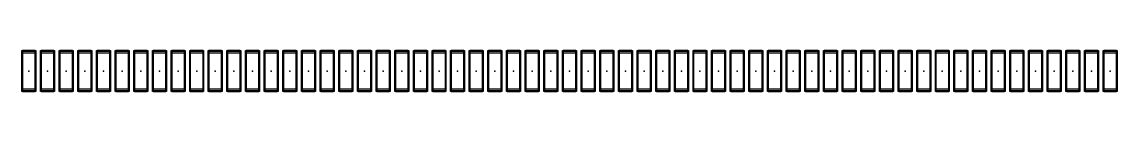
# Model space of a CAD drawing. Header units: millimetres. Extents: x -962357 to -591296, y -223672 to 59420.
# Drawn here: x -842470 to -818970, y -192871 to -191996 of the extents above; entities that cross this region are included whole.
import ezdxf

# ---------------------------------------------------------------- set-up
doc = ezdxf.new("R2010")
doc.units = ezdxf.units.MM
doc.layers.add('A11_ALU.SOLID SHEET', color=2, linetype='Continuous')

# ---------------------------------------------------------------- blocks, each defined once
blk = doc.blocks.new('*U426')
for p, q in [((-387.8, 44650), (-387.8, 44950)), ((387.5, 44950), (387.5, 44650)), ((-387.8, 44250), (-387.8, 44550)), ((387.5, 44550), (387.5, 44250)), ((-387.8, 43850), (-387.8, 44150)), ((387.5, 44150), (387.5, 43850)), ((-387.8, 43450), (-387.8, 43750)), ((387.5, 43750), (387.5, 43450)), ((-387.8, 43050), (-387.8, 43350)), ((387.5, 43350), (387.5, 43050)), ((-387.8, 42650), (-387.8, 42950)), ((387.5, 42950), (387.5, 42650)), ((-387.8, 42250), (-387.8, 42550)), ((387.5, 42550), (387.5, 42250)), ((-387.8, 41850), (-387.8, 42150)), ((387.5, 42150), (387.5, 41850)), ((-387.8, 41450), (-387.8, 41750)), ((387.5, 41750), (387.5, 41450)), ((-387.8, 41050), (-387.8, 41350)), ((387.5, 41350), (387.5, 41050)), ((-387.8, 40650), (-387.8, 40950)), ((387.5, 40950), (387.5, 40650)), ((-387.8, 40250), (-387.8, 40550)), ((387.5, 40550), (387.5, 40250)), ((-387.8, 39850), (-387.8, 40150)), ((387.5, 40150), (387.5, 39850)), ((-387.8, 39450), (-387.8, 39750)), ((387.5, 39750), (387.5, 39450)), ((-387.8, 39050), (-387.8, 39350)), ((387.5, 39350), (387.5, 39050)), ((-387.8, 38650), (-387.8, 38950)), ((387.5, 38950), (387.5, 38650)), ((-387.8, 38250), (-387.8, 38550)), ((387.5, 38550), (387.5, 38250)), ((-387.8, 37850), (-387.8, 38150)), ((387.5, 38150), (387.5, 37850)), ((-387.8, 37450), (-387.8, 37750)), ((387.5, 37750), (387.5, 37450)), ((-387.8, 37050), (-387.8, 37350)), ((387.5, 37350), (387.5, 37050)), ((-387.8, 36650), (-387.8, 36950)), ((387.5, 36950), (387.5, 36650)), ((-387.8, 36250), (-387.8, 36550)), ((387.5, 36550), (387.5, 36250)), ((-387.8, 35850), (-387.8, 36150)), ((387.5, 36150), (387.5, 35850)), ((-387.8, 35450), (-387.8, 35750)), ((387.5, 35750), (387.5, 35450)), ((-387.8, 35050), (-387.8, 35350)), ((387.5, 35350), (387.5, 35050)), ((-387.8, 34650), (-387.8, 34950)), ((387.5, 34950), (387.5, 34650)), ((-387.8, 34250), (-387.8, 34550)), ((387.5, 34550), (387.5, 34250)), ((-387.8, 33850), (-387.8, 34150)), ((387.5, 34150), (387.5, 33850)), ((-387.8, 33450), (-387.8, 33750)), ((387.5, 33750), (387.5, 33450)), ((-387.8, 33050), (-387.8, 33350)), ((387.5, 33350), (387.5, 33050)), ((-387.8, 32650), (-387.8, 32950)), ((387.5, 32950), (387.5, 32650)), ((-387.8, 32250), (-387.8, 32550)), ((387.5, 32550), (387.5, 32250)), ((-387.8, 31850), (-387.8, 32150)), ((387.5, 32150), (387.5, 31850)), ((-387.8, 31450), (-387.8, 31750)), ((387.5, 31750), (387.5, 31450)), ((-387.8, 31050), (-387.8, 31350)), ((387.5, 31350), (387.5, 31050)), ((-387.8, 30650), (-387.8, 30950)), ((387.5, 30950), (387.5, 30650)), ((-387.8, 30250), (-387.8, 30550)), ((387.5, 30550), (387.5, 30250)), ((-387.8, 29850), (-387.8, 30150)), ((387.5, 30150), (387.5, 29850)), ((-387.8, 29450), (-387.8, 29750)), ((387.5, 29750), (387.5, 29450)), ((-387.8, 29050), (-387.8, 29350)), ((387.5, 29350), (387.5, 29050)), ((-387.8, 28650), (-387.8, 28950)), ((387.5, 28950), (387.5, 28650)), ((-387.8, 28250), (-387.8, 28550)), ((387.5, 28550), (387.5, 28250)), ((-387.8, 27850), (-387.8, 28150)), ((387.5, 28150), (387.5, 27850)), ((-387.8, 27450), (-387.8, 27750)), ((387.5, 27750), (387.5, 27450)), ((-387.8, 27050), (-387.8, 27350)), ((387.5, 27350), (387.5, 27050)), ((-387.8, 26650), (-387.8, 26950)), ((387.5, 26950), (387.5, 26650)), ((-387.8, 26250), (-387.8, 26550)), ((387.5, 26550), (387.5, 26250)), ((-387.8, 25850), (-387.8, 26150)), ((387.5, 26150), (387.5, 25850)), ((-387.8, 25450), (-387.8, 25750)), ((387.5, 25750), (387.5, 25450)), ((-387.8, 25050), (-387.8, 25350)), ((387.5, 25350), (387.5, 25050)), ((-387.8, 24650), (-387.8, 24950)), ((387.5, 24950), (387.5, 24650)), ((-387.8, 24250), (-387.8, 24550)), ((387.5, 24550), (387.5, 24250)), ((-387.8, 23850), (-387.8, 24150)), ((387.5, 24150), (387.5, 23850)), ((-387.8, 23450), (-387.8, 23750)), ((387.5, 23750), (387.5, 23450)), ((-387.8, 23050), (-387.8, 23350)), ((387.5, 23350), (387.5, 23050)), ((-387.8, 22650), (-387.8, 22950)), ((387.5, 22950), (387.5, 22650)), ((-387.8, 22250), (-387.8, 22550)), ((387.5, 22550), (387.5, 22250)), ((-387.8, 21850), (-387.8, 22150)), ((387.5, 22150), (387.5, 21850)), ((-387.8, 21450), (-387.8, 21750)), ((387.5, 21750), (387.5, 21450))]:
    blk.add_line(p, q)
for p in [(0, 44800), (0, 44400), (0, 44000), (0, 43600), (0, 43200), (0, 42800), (0, 42400), (0, 42000), (0, 41600), (0, 41200), (0, 40800), (0, 40400), (0, 40000), (0, 39600), (0, 39200), (0, 38800), (0, 38400), (0, 38000), (0, 37600), (0, 37200), (0, 36800), (0, 36400), (0, 36000), (0, 35600), (0, 35200), (0, 34800), (0, 34400), (0, 34000), (0, 33600), (0, 33200), (0, 32800), (0, 32400), (0, 32000), (0, 31600), (0, 31200), (0, 30800), (0, 30400), (0, 30000), (0, 29600), (0, 29200), (0, 28800), (0, 28400), (0, 28000), (0, 27600), (0, 27200), (0, 26800), (0, 26400), (0, 26000), (0, 25600), (0, 25200), (0, 24800), (0, 24400), (0, 24000), (0, 23600), (0, 23200), (0, 22800), (0, 22400), (0, 22000), (0, 21600)]:
    blk.add_point(p)
at = {"layer": 'A11_ALU.SOLID SHEET', "color": 0}
for points in [[(-437.5, 44950), (437.5, 44950), (437.5, 44936), (-437.5, 44936)], [(-437.5, 44664), (-423.5, 44664), (-423.5, 44936), (-437.5, 44936)], [(437.5, 44936), (423.5, 44936), (423.5, 44664), (437.5, 44664)], [(-437.5, 44664), (437.5, 44664), (437.5, 44650), (-437.5, 44650)], [(-437.5, 44550), (437.5, 44550), (437.5, 44536), (-437.5, 44536)], [(-437.5, 44264), (-423.5, 44264), (-423.5, 44536), (-437.5, 44536)], [(437.5, 44536), (423.5, 44536), (423.5, 44264), (437.5, 44264)], [(-437.5, 44264), (437.5, 44264), (437.5, 44250), (-437.5, 44250)], [(-437.5, 44150), (437.5, 44150), (437.5, 44136), (-437.5, 44136)], [(-437.5, 43864), (-423.5, 43864), (-423.5, 44136), (-437.5, 44136)], [(437.5, 44136), (423.5, 44136), (423.5, 43864), (437.5, 43864)], [(-437.5, 43864), (437.5, 43864), (437.5, 43850), (-437.5, 43850)], [(-437.5, 43750), (437.5, 43750), (437.5, 43736), (-437.5, 43736)], [(-437.5, 43464), (-423.5, 43464), (-423.5, 43736), (-437.5, 43736)], [(437.5, 43736), (423.5, 43736), (423.5, 43464), (437.5, 43464)], [(-437.5, 43464), (437.5, 43464), (437.5, 43450), (-437.5, 43450)], [(-437.5, 43350), (437.5, 43350), (437.5, 43336), (-437.5, 43336)], [(-437.5, 43064), (-423.5, 43064), (-423.5, 43336), (-437.5, 43336)], [(437.5, 43336), (423.5, 43336), (423.5, 43064), (437.5, 43064)], [(-437.5, 43064), (437.5, 43064), (437.5, 43050), (-437.5, 43050)], [(-437.5, 42950), (437.5, 42950), (437.5, 42936), (-437.5, 42936)], [(-437.5, 42664), (-423.5, 42664), (-423.5, 42936), (-437.5, 42936)], [(437.5, 42936), (423.5, 42936), (423.5, 42664), (437.5, 42664)], [(-437.5, 42664), (437.5, 42664), (437.5, 42650), (-437.5, 42650)], [(-437.5, 42550), (437.5, 42550), (437.5, 42536), (-437.5, 42536)], [(-437.5, 42264), (-423.5, 42264), (-423.5, 42536), (-437.5, 42536)], [(437.5, 42536), (423.5, 42536), (423.5, 42264), (437.5, 42264)], [(-437.5, 42264), (437.5, 42264), (437.5, 42250), (-437.5, 42250)], [(-437.5, 42150), (437.5, 42150), (437.5, 42136), (-437.5, 42136)], [(-437.5, 41864), (-423.5, 41864), (-423.5, 42136), (-437.5, 42136)], [(437.5, 42136), (423.5, 42136), (423.5, 41864), (437.5, 41864)], [(-437.5, 41864), (437.5, 41864), (437.5, 41850), (-437.5, 41850)], [(-437.5, 41750), (437.5, 41750), (437.5, 41736), (-437.5, 41736)], [(-437.5, 41464), (-423.5, 41464), (-423.5, 41736), (-437.5, 41736)], [(437.5, 41736), (423.5, 41736), (423.5, 41464), (437.5, 41464)], [(-437.5, 41464), (437.5, 41464), (437.5, 41450), (-437.5, 41450)], [(-437.5, 41350), (437.5, 41350), (437.5, 41336), (-437.5, 41336)], [(-437.5, 41064), (-423.5, 41064), (-423.5, 41336), (-437.5, 41336)], [(437.5, 41336), (423.5, 41336), (423.5, 41064), (437.5, 41064)], [(-437.5, 41064), (437.5, 41064), (437.5, 41050), (-437.5, 41050)], [(-437.5, 40950), (437.5, 40950), (437.5, 40936), (-437.5, 40936)], [(-437.5, 40664), (-423.5, 40664), (-423.5, 40936), (-437.5, 40936)], [(437.5, 40936), (423.5, 40936), (423.5, 40664), (437.5, 40664)], [(-437.5, 40664), (437.5, 40664), (437.5, 40650), (-437.5, 40650)], [(-437.5, 40550), (437.5, 40550), (437.5, 40536), (-437.5, 40536)], [(-437.5, 40264), (-423.5, 40264), (-423.5, 40536), (-437.5, 40536)], [(437.5, 40536), (423.5, 40536), (423.5, 40264), (437.5, 40264)], [(-437.5, 40264), (437.5, 40264), (437.5, 40250), (-437.5, 40250)], [(-437.5, 40150), (437.5, 40150), (437.5, 40136), (-437.5, 40136)], [(-437.5, 39864), (-423.5, 39864), (-423.5, 40136), (-437.5, 40136)], [(437.5, 40136), (423.5, 40136), (423.5, 39864), (437.5, 39864)], [(-437.5, 39864), (437.5, 39864), (437.5, 39850), (-437.5, 39850)], [(-437.5, 39750), (437.5, 39750), (437.5, 39736), (-437.5, 39736)], [(-437.5, 39464), (-423.5, 39464), (-423.5, 39736), (-437.5, 39736)], [(437.5, 39736), (423.5, 39736), (423.5, 39464), (437.5, 39464)], [(-437.5, 39464), (437.5, 39464), (437.5, 39450), (-437.5, 39450)], [(-437.5, 39350), (437.5, 39350), (437.5, 39336), (-437.5, 39336)], [(-437.5, 39064), (-423.5, 39064), (-423.5, 39336), (-437.5, 39336)], [(437.5, 39336), (423.5, 39336), (423.5, 39064), (437.5, 39064)], [(-437.5, 39064), (437.5, 39064), (437.5, 39050), (-437.5, 39050)], [(-437.5, 38950), (437.5, 38950), (437.5, 38936), (-437.5, 38936)], [(-437.5, 38664), (-423.5, 38664), (-423.5, 38936), (-437.5, 38936)], [(437.5, 38936), (423.5, 38936), (423.5, 38664), (437.5, 38664)], [(-437.5, 38664), (437.5, 38664), (437.5, 38650), (-437.5, 38650)], [(-437.5, 38550), (437.5, 38550), (437.5, 38536), (-437.5, 38536)], [(-437.5, 38264), (-423.5, 38264), (-423.5, 38536), (-437.5, 38536)], [(437.5, 38536), (423.5, 38536), (423.5, 38264), (437.5, 38264)], [(-437.5, 38264), (437.5, 38264), (437.5, 38250), (-437.5, 38250)], [(-437.5, 38150), (437.5, 38150), (437.5, 38136), (-437.5, 38136)], [(-437.5, 37864), (-423.5, 37864), (-423.5, 38136), (-437.5, 38136)], [(437.5, 38136), (423.5, 38136), (423.5, 37864), (437.5, 37864)], [(-437.5, 37864), (437.5, 37864), (437.5, 37850), (-437.5, 37850)], [(-437.5, 37750), (437.5, 37750), (437.5, 37736), (-437.5, 37736)], [(-437.5, 37464), (-423.5, 37464), (-423.5, 37736), (-437.5, 37736)], [(437.5, 37736), (423.5, 37736), (423.5, 37464), (437.5, 37464)], [(-437.5, 37464), (437.5, 37464), (437.5, 37450), (-437.5, 37450)], [(-437.5, 37350), (437.5, 37350), (437.5, 37336), (-437.5, 37336)], [(-437.5, 37064), (-423.5, 37064), (-423.5, 37336), (-437.5, 37336)], [(437.5, 37336), (423.5, 37336), (423.5, 37064), (437.5, 37064)], [(-437.5, 37064), (437.5, 37064), (437.5, 37050), (-437.5, 37050)], [(-437.5, 36950), (437.5, 36950), (437.5, 36936), (-437.5, 36936)], [(-437.5, 36664), (-423.5, 36664), (-423.5, 36936), (-437.5, 36936)], [(437.5, 36936), (423.5, 36936), (423.5, 36664), (437.5, 36664)], [(-437.5, 36664), (437.5, 36664), (437.5, 36650), (-437.5, 36650)], [(-437.5, 36550), (437.5, 36550), (437.5, 36536), (-437.5, 36536)], [(-437.5, 36264), (-423.5, 36264), (-423.5, 36536), (-437.5, 36536)], [(437.5, 36536), (423.5, 36536), (423.5, 36264), (437.5, 36264)], [(-437.5, 36264), (437.5, 36264), (437.5, 36250), (-437.5, 36250)], [(-437.5, 36150), (437.5, 36150), (437.5, 36136), (-437.5, 36136)], [(-437.5, 35864), (-423.5, 35864), (-423.5, 36136), (-437.5, 36136)], [(437.5, 36136), (423.5, 36136), (423.5, 35864), (437.5, 35864)], [(-437.5, 35864), (437.5, 35864), (437.5, 35850), (-437.5, 35850)], [(-437.5, 35750), (437.5, 35750), (437.5, 35736), (-437.5, 35736)], [(-437.5, 35464), (-423.5, 35464), (-423.5, 35736), (-437.5, 35736)], [(437.5, 35736), (423.5, 35736), (423.5, 35464), (437.5, 35464)], [(-437.5, 35464), (437.5, 35464), (437.5, 35450), (-437.5, 35450)], [(-437.5, 35350), (437.5, 35350), (437.5, 35336), (-437.5, 35336)], [(-437.5, 35064), (-423.5, 35064), (-423.5, 35336), (-437.5, 35336)], [(437.5, 35336), (423.5, 35336), (423.5, 35064), (437.5, 35064)], [(-437.5, 35064), (437.5, 35064), (437.5, 35050), (-437.5, 35050)], [(-437.5, 34950), (437.5, 34950), (437.5, 34936), (-437.5, 34936)], [(-437.5, 34664), (-423.5, 34664), (-423.5, 34936), (-437.5, 34936)], [(437.5, 34936), (423.5, 34936), (423.5, 34664), (437.5, 34664)], [(-437.5, 34664), (437.5, 34664), (437.5, 34650), (-437.5, 34650)], [(-437.5, 34550), (437.5, 34550), (437.5, 34536), (-437.5, 34536)], [(-437.5, 34264), (-423.5, 34264), (-423.5, 34536), (-437.5, 34536)], [(437.5, 34536), (423.5, 34536), (423.5, 34264), (437.5, 34264)], [(-437.5, 34264), (437.5, 34264), (437.5, 34250), (-437.5, 34250)], [(-437.5, 34150), (437.5, 34150), (437.5, 34136), (-437.5, 34136)], [(-437.5, 33864), (-423.5, 33864), (-423.5, 34136), (-437.5, 34136)], [(437.5, 34136), (423.5, 34136), (423.5, 33864), (437.5, 33864)], [(-437.5, 33864), (437.5, 33864), (437.5, 33850), (-437.5, 33850)], [(-437.5, 33750), (437.5, 33750), (437.5, 33736), (-437.5, 33736)], [(-437.5, 33464), (-423.5, 33464), (-423.5, 33736), (-437.5, 33736)], [(437.5, 33736), (423.5, 33736), (423.5, 33464), (437.5, 33464)], [(-437.5, 33464), (437.5, 33464), (437.5, 33450), (-437.5, 33450)], [(-437.5, 33350), (437.5, 33350), (437.5, 33336), (-437.5, 33336)], [(-437.5, 33064), (-423.5, 33064), (-423.5, 33336), (-437.5, 33336)], [(437.5, 33336), (423.5, 33336), (423.5, 33064), (437.5, 33064)], [(-437.5, 33064), (437.5, 33064), (437.5, 33050), (-437.5, 33050)], [(-437.5, 32950), (437.5, 32950), (437.5, 32936), (-437.5, 32936)], [(-437.5, 32664), (-423.5, 32664), (-423.5, 32936), (-437.5, 32936)], [(437.5, 32936), (423.5, 32936), (423.5, 32664), (437.5, 32664)], [(-437.5, 32664), (437.5, 32664), (437.5, 32650), (-437.5, 32650)], [(-437.5, 32550), (437.5, 32550), (437.5, 32536), (-437.5, 32536)], [(-437.5, 32264), (-423.5, 32264), (-423.5, 32536), (-437.5, 32536)], [(437.5, 32536), (423.5, 32536), (423.5, 32264), (437.5, 32264)], [(-437.5, 32264), (437.5, 32264), (437.5, 32250), (-437.5, 32250)], [(-437.5, 32150), (437.5, 32150), (437.5, 32136), (-437.5, 32136)], [(-437.5, 31864), (-423.5, 31864), (-423.5, 32136), (-437.5, 32136)], [(437.5, 32136), (423.5, 32136), (423.5, 31864), (437.5, 31864)], [(-437.5, 31864), (437.5, 31864), (437.5, 31850), (-437.5, 31850)], [(-437.5, 31750), (437.5, 31750), (437.5, 31736), (-437.5, 31736)], [(-437.5, 31464), (-423.5, 31464), (-423.5, 31736), (-437.5, 31736)], [(437.5, 31736), (423.5, 31736), (423.5, 31464), (437.5, 31464)], [(-437.5, 31464), (437.5, 31464), (437.5, 31450), (-437.5, 31450)], [(-437.5, 31350), (437.5, 31350), (437.5, 31336), (-437.5, 31336)], [(-437.5, 31064), (-423.5, 31064), (-423.5, 31336), (-437.5, 31336)], [(437.5, 31336), (423.5, 31336), (423.5, 31064), (437.5, 31064)], [(-437.5, 31064), (437.5, 31064), (437.5, 31050), (-437.5, 31050)], [(-437.5, 30950), (437.5, 30950), (437.5, 30936), (-437.5, 30936)], [(-437.5, 30664), (-423.5, 30664), (-423.5, 30936), (-437.5, 30936)], [(437.5, 30936), (423.5, 30936), (423.5, 30664), (437.5, 30664)], [(-437.5, 30664), (437.5, 30664), (437.5, 30650), (-437.5, 30650)], [(-437.5, 30550), (437.5, 30550), (437.5, 30536), (-437.5, 30536)], [(-437.5, 30264), (-423.5, 30264), (-423.5, 30536), (-437.5, 30536)], [(437.5, 30536), (423.5, 30536), (423.5, 30264), (437.5, 30264)], [(-437.5, 30264), (437.5, 30264), (437.5, 30250), (-437.5, 30250)], [(-437.5, 30150), (437.5, 30150), (437.5, 30136), (-437.5, 30136)], [(-437.5, 29864), (-423.5, 29864), (-423.5, 30136), (-437.5, 30136)], [(437.5, 30136), (423.5, 30136), (423.5, 29864), (437.5, 29864)], [(-437.5, 29864), (437.5, 29864), (437.5, 29850), (-437.5, 29850)], [(-437.5, 29750), (437.5, 29750), (437.5, 29736), (-437.5, 29736)], [(-437.5, 29464), (-423.5, 29464), (-423.5, 29736), (-437.5, 29736)], [(437.5, 29736), (423.5, 29736), (423.5, 29464), (437.5, 29464)], [(-437.5, 29464), (437.5, 29464), (437.5, 29450), (-437.5, 29450)], [(-437.5, 29350), (437.5, 29350), (437.5, 29336), (-437.5, 29336)], [(-437.5, 29064), (-423.5, 29064), (-423.5, 29336), (-437.5, 29336)], [(437.5, 29336), (423.5, 29336), (423.5, 29064), (437.5, 29064)], [(-437.5, 29064), (437.5, 29064), (437.5, 29050), (-437.5, 29050)], [(-437.5, 28950), (437.5, 28950), (437.5, 28936), (-437.5, 28936)], [(-437.5, 28664), (-423.5, 28664), (-423.5, 28936), (-437.5, 28936)], [(437.5, 28936), (423.5, 28936), (423.5, 28664), (437.5, 28664)], [(-437.5, 28664), (437.5, 28664), (437.5, 28650), (-437.5, 28650)], [(-437.5, 28550), (437.5, 28550), (437.5, 28536), (-437.5, 28536)], [(-437.5, 28264), (-423.5, 28264), (-423.5, 28536), (-437.5, 28536)], [(437.5, 28536), (423.5, 28536), (423.5, 28264), (437.5, 28264)], [(-437.5, 28264), (437.5, 28264), (437.5, 28250), (-437.5, 28250)], [(-437.5, 28150), (437.5, 28150), (437.5, 28136), (-437.5, 28136)], [(-437.5, 27864), (-423.5, 27864), (-423.5, 28136), (-437.5, 28136)], [(437.5, 28136), (423.5, 28136), (423.5, 27864), (437.5, 27864)], [(-437.5, 27864), (437.5, 27864), (437.5, 27850), (-437.5, 27850)], [(-437.5, 27750), (437.5, 27750), (437.5, 27736), (-437.5, 27736)], [(-437.5, 27464), (-423.5, 27464), (-423.5, 27736), (-437.5, 27736)], [(437.5, 27736), (423.5, 27736), (423.5, 27464), (437.5, 27464)], [(-437.5, 27464), (437.5, 27464), (437.5, 27450), (-437.5, 27450)], [(-437.5, 27350), (437.5, 27350), (437.5, 27336), (-437.5, 27336)], [(-437.5, 27064), (-423.5, 27064), (-423.5, 27336), (-437.5, 27336)], [(437.5, 27336), (423.5, 27336), (423.5, 27064), (437.5, 27064)], [(-437.5, 27064), (437.5, 27064), (437.5, 27050), (-437.5, 27050)], [(-437.5, 26950), (437.5, 26950), (437.5, 26936), (-437.5, 26936)], [(-437.5, 26664), (-423.5, 26664), (-423.5, 26936), (-437.5, 26936)], [(437.5, 26936), (423.5, 26936), (423.5, 26664), (437.5, 26664)], [(-437.5, 26664), (437.5, 26664), (437.5, 26650), (-437.5, 26650)], [(-437.5, 26550), (437.5, 26550), (437.5, 26536), (-437.5, 26536)], [(-437.5, 26264), (-423.5, 26264), (-423.5, 26536), (-437.5, 26536)], [(437.5, 26536), (423.5, 26536), (423.5, 26264), (437.5, 26264)], [(-437.5, 26264), (437.5, 26264), (437.5, 26250), (-437.5, 26250)], [(-437.5, 26150), (437.5, 26150), (437.5, 26136), (-437.5, 26136)], [(-437.5, 25864), (-423.5, 25864), (-423.5, 26136), (-437.5, 26136)], [(437.5, 26136), (423.5, 26136), (423.5, 25864), (437.5, 25864)], [(-437.5, 25864), (437.5, 25864), (437.5, 25850), (-437.5, 25850)], [(-437.5, 25750), (437.5, 25750), (437.5, 25736), (-437.5, 25736)], [(-437.5, 25464), (-423.5, 25464), (-423.5, 25736), (-437.5, 25736)], [(437.5, 25736), (423.5, 25736), (423.5, 25464), (437.5, 25464)], [(-437.5, 25464), (437.5, 25464), (437.5, 25450), (-437.5, 25450)], [(-437.5, 25350), (437.5, 25350), (437.5, 25336), (-437.5, 25336)], [(-437.5, 25064), (-423.5, 25064), (-423.5, 25336), (-437.5, 25336)], [(437.5, 25336), (423.5, 25336), (423.5, 25064), (437.5, 25064)], [(-437.5, 25064), (437.5, 25064), (437.5, 25050), (-437.5, 25050)], [(-437.5, 24950), (437.5, 24950), (437.5, 24936), (-437.5, 24936)], [(-437.5, 24664), (-423.5, 24664), (-423.5, 24936), (-437.5, 24936)], [(437.5, 24936), (423.5, 24936), (423.5, 24664), (437.5, 24664)], [(-437.5, 24664), (437.5, 24664), (437.5, 24650), (-437.5, 24650)], [(-437.5, 24550), (437.5, 24550), (437.5, 24536), (-437.5, 24536)], [(-437.5, 24264), (-423.5, 24264), (-423.5, 24536), (-437.5, 24536)], [(437.5, 24536), (423.5, 24536), (423.5, 24264), (437.5, 24264)], [(-437.5, 24264), (437.5, 24264), (437.5, 24250), (-437.5, 24250)], [(-437.5, 24150), (437.5, 24150), (437.5, 24136), (-437.5, 24136)], [(-437.5, 23864), (-423.5, 23864), (-423.5, 24136), (-437.5, 24136)], [(437.5, 24136), (423.5, 24136), (423.5, 23864), (437.5, 23864)], [(-437.5, 23864), (437.5, 23864), (437.5, 23850), (-437.5, 23850)], [(-437.5, 23750), (437.5, 23750), (437.5, 23736), (-437.5, 23736)], [(-437.5, 23464), (-423.5, 23464), (-423.5, 23736), (-437.5, 23736)], [(437.5, 23736), (423.5, 23736), (423.5, 23464), (437.5, 23464)], [(-437.5, 23464), (437.5, 23464), (437.5, 23450), (-437.5, 23450)], [(-437.5, 23350), (437.5, 23350), (437.5, 23336), (-437.5, 23336)], [(-437.5, 23064), (-423.5, 23064), (-423.5, 23336), (-437.5, 23336)], [(437.5, 23336), (423.5, 23336), (423.5, 23064), (437.5, 23064)], [(-437.5, 23064), (437.5, 23064), (437.5, 23050), (-437.5, 23050)], [(-437.5, 22950), (437.5, 22950), (437.5, 22936), (-437.5, 22936)], [(-437.5, 22664), (-423.5, 22664), (-423.5, 22936), (-437.5, 22936)], [(437.5, 22936), (423.5, 22936), (423.5, 22664), (437.5, 22664)], [(-437.5, 22664), (437.5, 22664), (437.5, 22650), (-437.5, 22650)], [(-437.5, 22550), (437.5, 22550), (437.5, 22536), (-437.5, 22536)], [(-437.5, 22264), (-423.5, 22264), (-423.5, 22536), (-437.5, 22536)], [(437.5, 22536), (423.5, 22536), (423.5, 22264), (437.5, 22264)], [(-437.5, 22264), (437.5, 22264), (437.5, 22250), (-437.5, 22250)], [(-437.5, 22150), (437.5, 22150), (437.5, 22136), (-437.5, 22136)], [(-437.5, 21864), (-423.5, 21864), (-423.5, 22136), (-437.5, 22136)], [(437.5, 22136), (423.5, 22136), (423.5, 21864), (437.5, 21864)], [(-437.5, 21864), (437.5, 21864), (437.5, 21850), (-437.5, 21850)], [(-437.5, 21750), (437.5, 21750), (437.5, 21736), (-437.5, 21736)], [(-437.5, 21464), (-423.5, 21464), (-423.5, 21736), (-437.5, 21736)], [(437.5, 21736), (423.5, 21736), (423.5, 21464), (437.5, 21464)], [(-437.5, 21464), (437.5, 21464), (437.5, 21450), (-437.5, 21450)]]:
    blk.add_lwpolyline(points, close=True, dxfattribs=at)

msp = doc.modelspace()

# ---------------------------------------------------------------- block references
at = {"rotation": 90}
msp.add_blockref('*U426', (-797519.5, -192433.3), dxfattribs=at)

doc.saveas('drawing.dxf')
